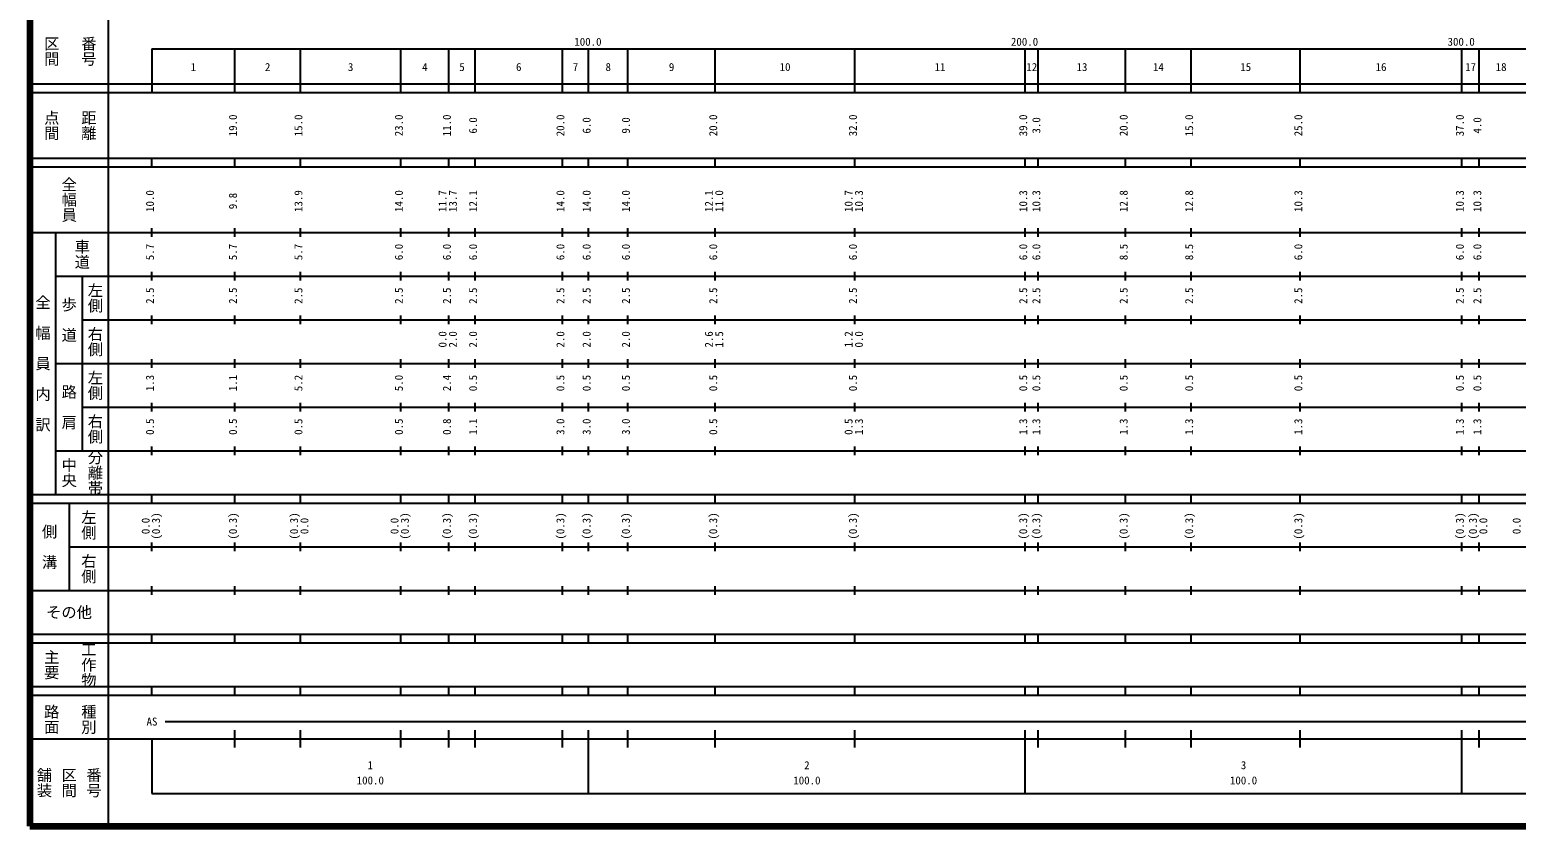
# Model space of a CAD drawing. Units: millimetres on the paper, enlarged 1000 times. Extents: x 40000 to 680000, y 20000 to 380000.
# Drawn here: x 40000 to 380465, y 20000 to 202409 of the extents above; entities that cross this region are included whole.
import ezdxf
from ezdxf.enums import TextEntityAlignment as Align

# ---------------------------------------------------------------- set-up
doc = ezdxf.new("R2010")
doc.units = ezdxf.units.MM
doc.header["$LTSCALE"] = 1000
doc.layers.add('M-TTL', color=2, linetype='Continuous', lineweight=140)
doc.layers.add('M-TTL-BAND', color=7, linetype='Continuous', lineweight=25)
doc.styles.add('@ＭＳ ゴシック', font='')
doc.styles.add('ＭＳ ゴシック', font='')
doc.styles.get('@ＭＳ ゴシック').set_extended_font_data('@MS Gothic')
doc.styles.get('ＭＳ ゴシック').set_extended_font_data('MS Gothic')

msp = doc.modelspace()

# ---------------------------------------------------------------- linework, layer by layer
at = {"layer": 'M-TTL'}
for p, q in [((40000, 380000), (40000, 20000)), ((40000, 20000), (680000, 20000))]:
    msp.add_line(p, q, dxfattribs=at)
at = {"layer": 'M-TTL-BAND'}
for p, q in [((58000, 370000), (58000, 20000)), ((68000, 198000), (579000, 198000)), ((68000, 198000), (68000, 188000)), ((87000, 188000), (87000, 198000)), ((102000, 188000), (102000, 198000)), ((125000, 188000), (125000, 198000)), ((136000, 188000), (136000, 198000)), ((142000, 188000), (142000, 198000)), ((162000, 188000), (162000, 198000)), ((168000, 188000), (168000, 198000)), ((177000, 188000), (177000, 198000)), ((197000, 188000), (197000, 198000)), ((229000, 188000), (229000, 198000)), ((268000, 188000), (268000, 198000)), ((271000, 188000), (271000, 198000)), ((291000, 188000), (291000, 198000)), ((306000, 188000), (306000, 198000)), ((331000, 188000), (331000, 198000)), ((368000, 188000), (368000, 198000)), ((372000, 188000), (372000, 198000)), ((40000, 190000), (579000, 190000)), ((40000, 188000), (579000, 188000)), ((40000, 173000), (579000, 173000)), ((40000, 171000), (579000, 171000)), ((68000, 171000), (68000, 173000)), ((87000, 171000), (87000, 173000)), ((102000, 171000), (102000, 173000)), ((125000, 171000), (125000, 173000)), ((136000, 171000), (136000, 173000)), ((142000, 171000), (142000, 173000)), ((162000, 171000), (162000, 173000)), ((168000, 171000), (168000, 173000)), ((177000, 171000), (177000, 173000)), ((197000, 171000), (197000, 173000)), ((229000, 171000), (229000, 173000)), ((268000, 171000), (268000, 173000)), ((271000, 171000), (271000, 173000)), ((291000, 171000), (291000, 173000)), ((306000, 171000), (306000, 173000)), ((331000, 171000), (331000, 173000)), ((368000, 171000), (368000, 173000)), ((372000, 171000), (372000, 173000)), ((68000, 155000), (68000, 157000)), ((87000, 155000), (87000, 157000)), ((102000, 155000), (102000, 157000)), ((125000, 155000), (125000, 157000)), ((136000, 155000), (136000, 157000)), ((142000, 155000), (142000, 157000)), ((162000, 155000), (162000, 157000)), ((168000, 155000), (168000, 157000)), ((177000, 155000), (177000, 157000)), ((197000, 155000), (197000, 157000)), ((229000, 155000), (229000, 157000)), ((268000, 155000), (268000, 157000)), ((271000, 155000), (271000, 157000)), ((291000, 155000), (291000, 157000)), ((306000, 155000), (306000, 157000)), ((331000, 155000), (331000, 157000)), ((368000, 155000), (368000, 157000)), ((372000, 155000), (372000, 157000)), ((40000, 156000), (579000, 156000)), ((46000, 96000), (46000, 156000)), ((68000, 145000), (68000, 147000)), ((87000, 145000), (87000, 147000)), ((102000, 145000), (102000, 147000)), ((125000, 145000), (125000, 147000)), ((136000, 145000), (136000, 147000)), ((142000, 145000), (142000, 147000)), ((162000, 145000), (162000, 147000)), ((168000, 145000), (168000, 147000)), ((177000, 145000), (177000, 147000)), ((197000, 145000), (197000, 147000)), ((229000, 145000), (229000, 147000)), ((268000, 145000), (268000, 147000)), ((271000, 145000), (271000, 147000)), ((291000, 145000), (291000, 147000)), ((306000, 145000), (306000, 147000)), ((331000, 145000), (331000, 147000)), ((368000, 145000), (368000, 147000)), ((372000, 145000), (372000, 147000)), ((46000, 146000), (579000, 146000)), ((52000, 146000), (52000, 106000)), ((68000, 135000), (68000, 137000)), ((87000, 135000), (87000, 137000)), ((102000, 135000), (102000, 137000)), ((125000, 135000), (125000, 137000)), ((136000, 135000), (136000, 137000)), ((142000, 135000), (142000, 137000)), ((162000, 135000), (162000, 137000)), ((168000, 135000), (168000, 137000)), ((177000, 135000), (177000, 137000)), ((197000, 135000), (197000, 137000)), ((229000, 135000), (229000, 137000)), ((268000, 135000), (268000, 137000)), ((271000, 135000), (271000, 137000)), ((291000, 135000), (291000, 137000)), ((306000, 135000), (306000, 137000)), ((331000, 135000), (331000, 137000)), ((368000, 135000), (368000, 137000)), ((372000, 135000), (372000, 137000)), ((52000, 136000), (579000, 136000)), ((46000, 126000), (579000, 126000)), ((68000, 125000), (68000, 127000)), ((87000, 125000), (87000, 127000)), ((102000, 125000), (102000, 127000)), ((125000, 125000), (125000, 127000)), ((136000, 125000), (136000, 127000)), ((142000, 125000), (142000, 127000)), ((162000, 125000), (162000, 127000)), ((168000, 125000), (168000, 127000)), ((177000, 125000), (177000, 127000)), ((197000, 125000), (197000, 127000)), ((229000, 125000), (229000, 127000)), ((268000, 125000), (268000, 127000)), ((271000, 125000), (271000, 127000)), ((291000, 125000), (291000, 127000)), ((306000, 125000), (306000, 127000)), ((331000, 125000), (331000, 127000)), ((368000, 125000), (368000, 127000)), ((372000, 125000), (372000, 127000)), ((52000, 116000), (579000, 116000)), ((68000, 115000), (68000, 117000)), ((87000, 115000), (87000, 117000)), ((102000, 115000), (102000, 117000)), ((125000, 115000), (125000, 117000)), ((136000, 115000), (136000, 117000)), ((142000, 115000), (142000, 117000)), ((162000, 115000), (162000, 117000)), ((168000, 115000), (168000, 117000)), ((177000, 115000), (177000, 117000)), ((197000, 115000), (197000, 117000)), ((229000, 115000), (229000, 117000)), ((268000, 115000), (268000, 117000)), ((271000, 115000), (271000, 117000)), ((291000, 115000), (291000, 117000)), ((306000, 115000), (306000, 117000)), ((331000, 115000), (331000, 117000)), ((368000, 115000), (368000, 117000)), ((372000, 115000), (372000, 117000)), ((46000, 106000), (579000, 106000)), ((68000, 105000), (68000, 107000)), ((87000, 105000), (87000, 107000)), ((102000, 105000), (102000, 107000)), ((125000, 105000), (125000, 107000)), ((136000, 105000), (136000, 107000)), ((142000, 105000), (142000, 107000)), ((162000, 105000), (162000, 107000)), ((168000, 105000), (168000, 107000)), ((177000, 105000), (177000, 107000)), ((197000, 105000), (197000, 107000)), ((229000, 105000), (229000, 107000)), ((268000, 105000), (268000, 107000)), ((271000, 105000), (271000, 107000)), ((291000, 105000), (291000, 107000)), ((306000, 105000), (306000, 107000)), ((331000, 105000), (331000, 107000)), ((368000, 105000), (368000, 107000)), ((372000, 105000), (372000, 107000)), ((40000, 96000), (579000, 96000)), ((68000, 94000), (68000, 96000)), ((87000, 94000), (87000, 96000)), ((102000, 94000), (102000, 96000)), ((125000, 94000), (125000, 96000)), ((136000, 94000), (136000, 96000)), ((142000, 94000), (142000, 96000)), ((162000, 94000), (162000, 96000)), ((168000, 94000), (168000, 96000)), ((177000, 94000), (177000, 96000)), ((197000, 94000), (197000, 96000)), ((229000, 94000), (229000, 96000)), ((268000, 94000), (268000, 96000)), ((271000, 94000), (271000, 96000)), ((291000, 94000), (291000, 96000)), ((306000, 94000), (306000, 96000)), ((331000, 94000), (331000, 96000)), ((368000, 94000), (368000, 96000)), ((372000, 94000), (372000, 96000)), ((40000, 94000), (579000, 94000)), ((49000, 94000), (49000, 74000)), ((49000, 84000), (579000, 84000)), ((68000, 83000), (68000, 85000)), ((87000, 83000), (87000, 85000)), ((102000, 83000), (102000, 85000)), ((125000, 83000), (125000, 85000)), ((136000, 83000), (136000, 85000)), ((142000, 83000), (142000, 85000)), ((162000, 83000), (162000, 85000)), ((168000, 83000), (168000, 85000)), ((177000, 83000), (177000, 85000)), ((197000, 83000), (197000, 85000)), ((229000, 83000), (229000, 85000)), ((268000, 83000), (268000, 85000)), ((271000, 83000), (271000, 85000)), ((291000, 83000), (291000, 85000)), ((306000, 83000), (306000, 85000)), ((331000, 83000), (331000, 85000)), ((368000, 83000), (368000, 85000)), ((372000, 83000), (372000, 85000)), ((68000, 73000), (68000, 75000)), ((87000, 73000), (87000, 75000)), ((102000, 73000), (102000, 75000)), ((125000, 73000), (125000, 75000)), ((136000, 73000), (136000, 75000)), ((142000, 73000), (142000, 75000)), ((162000, 73000), (162000, 75000)), ((168000, 73000), (168000, 75000)), ((177000, 73000), (177000, 75000)), ((197000, 73000), (197000, 75000)), ((229000, 73000), (229000, 75000)), ((268000, 73000), (268000, 75000)), ((271000, 73000), (271000, 75000)), ((291000, 73000), (291000, 75000)), ((306000, 73000), (306000, 75000)), ((331000, 73000), (331000, 75000)), ((368000, 73000), (368000, 75000)), ((372000, 73000), (372000, 75000)), ((40000, 74000), (579000, 74000)), ((40000, 64000), (579000, 64000)), ((40000, 62000), (579000, 62000)), ((68000, 62000), (68000, 64000)), ((87000, 62000), (87000, 64000)), ((102000, 62000), (102000, 64000)), ((125000, 62000), (125000, 64000)), ((136000, 62000), (136000, 64000)), ((142000, 62000), (142000, 64000)), ((162000, 62000), (162000, 64000)), ((168000, 62000), (168000, 64000)), ((177000, 62000), (177000, 64000)), ((197000, 62000), (197000, 64000)), ((229000, 62000), (229000, 64000)), ((268000, 62000), (268000, 64000)), ((271000, 62000), (271000, 64000)), ((291000, 62000), (291000, 64000)), ((306000, 62000), (306000, 64000)), ((331000, 62000), (331000, 64000)), ((368000, 62000), (368000, 64000)), ((372000, 62000), (372000, 64000)), ((40000, 52000), (579000, 52000)), ((68000, 50000), (68000, 52000)), ((87000, 50000), (87000, 52000)), ((102000, 50000), (102000, 52000)), ((125000, 50000), (125000, 52000)), ((136000, 50000), (136000, 52000)), ((142000, 50000), (142000, 52000)), ((162000, 50000), (162000, 52000)), ((168000, 50000), (168000, 52000)), ((177000, 50000), (177000, 52000)), ((197000, 50000), (197000, 52000)), ((229000, 50000), (229000, 52000)), ((268000, 50000), (268000, 52000)), ((271000, 50000), (271000, 52000)), ((291000, 50000), (291000, 52000)), ((306000, 50000), (306000, 52000)), ((331000, 50000), (331000, 52000)), ((368000, 50000), (368000, 52000)), ((372000, 50000), (372000, 52000)), ((40000, 50000), (579000, 50000)), ((71000, 44000), (565000, 44000)), ((87000, 38000), (87000, 42000)), ((102000, 38000), (102000, 42000)), ((125000, 38000), (125000, 42000)), ((136000, 38000), (136000, 42000)), ((142000, 38000), (142000, 42000)), ((162000, 38000), (162000, 42000)), ((168000, 27500), (168000, 42000)), ((177000, 38000), (177000, 42000)), ((197000, 38000), (197000, 42000)), ((229000, 38000), (229000, 42000)), ((268000, 27500), (268000, 42000)), ((271000, 38000), (271000, 42000)), ((291000, 38000), (291000, 42000)), ((306000, 38000), (306000, 42000)), ((331000, 38000), (331000, 42000)), ((368000, 27500), (368000, 42000)), ((372000, 38000), (372000, 42000)), ((40000, 40000), (579000, 40000)), ((68000, 40000), (68000, 27500)), ((68000, 27500), (579000, 27500))]:
    msp.add_line(p, q, dxfattribs=at)

# ---------------------------------------------------------------- texts
at = {"layer": 'M-TTL-BAND', "style": '@ＭＳ ゴシック'}
for s, p in [('区間', (45000, 197500)), ('番号', (53500, 197500)), ('点間', (45000, 180500)), ('距離', (53500, 180500)), ('全幅員', (49000, 163500)), ('車道', (52000, 151000)), ('左側', (55000, 141000)), ('全\u3000幅\u3000員\u3000内\u3000訳', (43000, 126000)), ('歩\u3000道', (49000, 136000)), ('右側', (55000, 131000)), ('左側', (55000, 121000)), ('路\u3000肩', (49000, 116000)), ('右側', (55000, 111000)), ('分離帯', (55000, 101000)), ('中央', (49000, 101000)), ('左側', (53500, 89000)), ('側\u3000溝', (44500, 84000)), ('右側', (53500, 79000)), ('工作物', (53500, 57000)), ('主要', (45000, 57000)), ('路面', (45000, 44500)), ('種別', (53500, 44500)), ('舗装', (43333, 30000)), ('区間', (49000, 30000)), ('番号', (54667, 30000))]:
    msp.add_text(s, height=2566, rotation=270, dxfattribs=at).set_placement(p, align=Align.MIDDLE_CENTER)
at = {"layer": 'M-TTL-BAND', "style": 'ＭＳ ゴシック'}
for s, p in [('100.0', (167844, 198195)), ('200.0', (267844, 198195)), ('300.0', (367844, 198195)), ('1', (77500, 192405)), ('2', (94500, 192405)), ('3', (113500, 192405)), ('4', (130500, 192405)), ('5', (139000, 192405)), ('6', (152000, 192405)), ('7', (165000, 192405)), ('8', (172500, 192405)), ('9', (187000, 192405)), ('10', (213000, 192405)), ('11', (248500, 192405)), ('12', (269500, 192405)), ('13', (281000, 192405)), ('14', (298500, 192405)), ('15', (318500, 192405)), ('16', (349500, 192405)), ('17', (370000, 192405)), ('18', (377000, 192405)), ('AS', (68000, 42500)), ('1', (118000, 32523)), ('2', (218000, 32523)), ('3', (318000, 32523)), ('100.0', (118000, 29033)), ('100.0', (218000, 29033)), ('100.0', (318000, 29033))]:
    msp.add_text(s, height=1833, dxfattribs=at).set_placement(p, align=Align.BOTTOM_CENTER)
for s, p in [('19.0', (88000, 180500)), ('15.0', (103000, 180500)), ('23.0', (126000, 180500)), ('11.0', (137000, 180500)), ('6.0', (143000, 180500)), ('20.0', (163000, 180500)), ('6.0', (169000, 180500)), ('9.0', (178000, 180500)), ('20.0', (198000, 180500)), ('32.0', (230000, 180500)), ('39.0', (269000, 180500)), ('3.0', (272000, 180500)), ('20.0', (292000, 180500)), ('15.0', (307000, 180500)), ('25.0', (332000, 180500)), ('37.0', (369000, 180500)), ('4.0', (373000, 180500)), ('10.0', (69000, 163174)), ('9.8', (88000, 163174)), ('13.9', (103000, 163174)), ('14.0', (126000, 163174)), ('11.7', (136000, 163174)), ('13.7', (138370, 163174)), ('12.1', (143000, 163174)), ('14.0', (163000, 163174)), ('14.0', (169000, 163174)), ('14.0', (178000, 163174)), ('12.1', (197000, 163174)), ('11.0', (199370, 163174)), ('10.7', (229000, 163174)), ('10.3', (231370, 163174)), ('10.3', (269000, 163174)), ('10.3', (272000, 163174)), ('12.8', (292000, 163174)), ('12.8', (307000, 163174)), ('10.3', (332000, 163174)), ('10.3', (369000, 163174)), ('10.3', (373000, 163174)), ('5.7', (69000, 151500)), ('5.7', (88000, 151500)), ('5.7', (103000, 151500)), ('6.0', (126000, 151500)), ('6.0', (137000, 151500)), ('6.0', (143000, 151500)), ('6.0', (163000, 151500)), ('6.0', (169000, 151500)), ('6.0', (178000, 151500)), ('6.0', (198000, 151500)), ('6.0', (230000, 151500)), ('6.0', (269000, 151500)), ('6.0', (272000, 151500)), ('8.5', (292000, 151500)), ('8.5', (307000, 151500)), ('6.0', (332000, 151500)), ('6.0', (369000, 151500)), ('6.0', (373000, 151500)), ('2.5', (69000, 141500)), ('2.5', (88000, 141500)), ('2.5', (103000, 141500)), ('2.5', (126000, 141500)), ('2.5', (137000, 141500)), ('2.5', (143000, 141500)), ('2.5', (163000, 141500)), ('2.5', (169000, 141500)), ('2.5', (178000, 141500)), ('2.5', (198000, 141500)), ('2.5', (230000, 141500)), ('2.5', (269000, 141500)), ('2.5', (272000, 141500)), ('2.5', (292000, 141500)), ('2.5', (307000, 141500)), ('2.5', (332000, 141500)), ('2.5', (369000, 141500)), ('2.5', (373000, 141500)), ('0.0', (136000, 131500)), ('2.0', (138370, 131500)), ('2.0', (143000, 131500)), ('2.0', (163000, 131500)), ('2.0', (169000, 131500)), ('2.0', (178000, 131500)), ('2.6', (197000, 131500)), ('1.5', (199370, 131500)), ('1.2', (229000, 131500)), ('0.0', (231370, 131500)), ('1.3', (69000, 121500)), ('1.1', (88000, 121500)), ('5.2', (103000, 121500)), ('5.0', (126000, 121500)), ('2.4', (137000, 121500)), ('0.5', (143000, 121500)), ('0.5', (163000, 121500)), ('0.5', (169000, 121500)), ('0.5', (178000, 121500)), ('0.5', (198000, 121500)), ('0.5', (230000, 121500)), ('0.5', (269000, 121500)), ('0.5', (272000, 121500)), ('0.5', (292000, 121500)), ('0.5', (307000, 121500)), ('0.5', (332000, 121500)), ('0.5', (369000, 121500)), ('0.5', (373000, 121500)), ('0.5', (69000, 111500)), ('0.5', (88000, 111500)), ('0.5', (103000, 111500)), ('0.5', (126000, 111500)), ('0.8', (137000, 111500)), ('1.1', (143000, 111500)), ('3.0', (163000, 111500)), ('3.0', (169000, 111500)), ('3.0', (178000, 111500)), ('0.5', (198000, 111500)), ('0.5', (229000, 111500)), ('1.3', (231370, 111500)), ('1.3', (269000, 111500)), ('1.3', (272000, 111500)), ('1.3', (292000, 111500)), ('1.3', (307000, 111500)), ('1.3', (332000, 111500)), ('1.3', (369000, 111500)), ('1.3', (373000, 111500)), ('0.0', (68000, 88764)), ('(0.3)', (70370, 88764)), ('(0.3)', (88000, 88764)), ('(0.3)', (102000, 88764)), ('0.0', (104370, 88764)), ('0.0', (125000, 88764)), ('(0.3)', (127370, 88764)), ('(0.3)', (137000, 88764)), ('(0.3)', (143000, 88764)), ('(0.3)', (163000, 88764)), ('(0.3)', (169000, 88764)), ('(0.3)', (178000, 88764)), ('(0.3)', (198000, 88764)), ('(0.3)', (230000, 88764)), ('(0.3)', (269000, 88764)), ('(0.3)', (272000, 88764)), ('(0.3)', (292000, 88764)), ('(0.3)', (307000, 88764)), ('(0.3)', (332000, 88764)), ('(0.3)', (369000, 88764)), ('(0.3)', (372000, 88764)), ('0.0', (374370, 88764)), ('0.0', (382000, 88764))]:
    msp.add_text(s, height=1833, rotation=90, dxfattribs=at).set_placement(p, align=Align.BOTTOM_CENTER)
msp.add_text('その他', height=2566, dxfattribs=at).set_placement((49000, 69000), align=Align.MIDDLE_CENTER)

doc.saveas('drawing.dxf')
